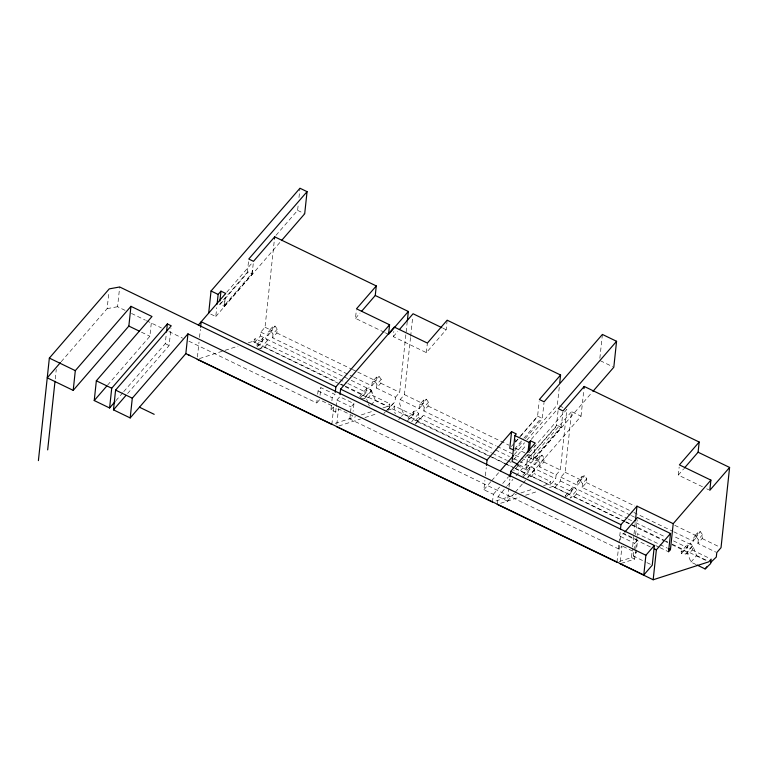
<?xml version="1.0" encoding="UTF-8"?>
<svg xmlns="http://www.w3.org/2000/svg" width="768" height="768" viewBox="0 0 768 768"><rect width="100%" height="100%" fill="white"/><g stroke="black" fill="none" stroke-linecap="round" stroke-linejoin="round"><path stroke-width="0.58" stroke-dasharray="3.84 2.88" d="M55.258 378.941L56.266 369.485M61.19 361.718L107.136 308.63L108.874 292.368M125.069 310.349L117.571 306.73L119.683 286.982M107.558 385.152L149.885 336.24L151.498 321.149M123.706 391.67L165.245 343.67L166.243 334.378M127.584 393.542L169.123 345.542L170.986 328.128M197.424 357.024L199.018 342.058M199.517 337.45L200.371 329.395M210.71 314.102L215.77 316.55L216.73 307.642M224.314 306.336L252.106 274.214L251.75 273.706L248.208 271.997L247.354 272.246L219.552 304.368L220.406 304.118L224.314 306.336L225.571 294.538M247.354 272.246L248.765 259.037M252.106 274.214L253.488 261.322M338.774 383.549L254.717 342.509L255.13 338.678L262.214 342.106L259.862 344.822L255.84 346.118M254.717 342.509L260.371 335.981L260.784 332.141L265.027 327.245L274.224 241.19M262.214 342.106L262.627 338.285L265.19 337.517L267.35 340.57L266.947 344.39L264.586 347.107L260.573 348.403L257.29 348.038M260.784 332.141L267.869 335.568L268.282 331.747L272.525 326.851L275.088 326.083L277.248 329.136L276.835 332.957L272.602 337.853L352.416 376.445M267.869 335.568L272.112 330.672L272.525 326.851M272.602 337.853L273.005 334.032L277.248 329.136M275.971 235.373L297.61 210.365L298.234 204.547M298.973 197.558L299.971 188.237M188.899 341.203L316.752 403.008L317.222 398.611M317.693 394.214L318.048 390.912L320.87 387.648L335.05 394.493L332.218 397.766L331.872 401.059M320.045 395.347L320.87 387.648M620.352 561.389L622.003 545.942L619.181 549.206L349.834 419.002L352.656 415.738L338.477 408.883L335.654 412.147L330.931 409.862L331.402 405.466M331.853 424.426L333.754 406.598L319.574 399.744L316.752 403.008M335.654 412.147L336.125 407.75M336.24 406.646L336.95 400.051L339.773 396.778L353.952 403.632L353.126 411.331M336.826 424.33L338.477 408.883M384.288 332.275L355.478 318.355L356.381 309.888M349.834 419.002L351.12 406.906L353.952 403.632M366.586 388.541L359.798 396.374L363.821 395.078L366.173 392.362L366.586 388.541L369.149 387.773L371.309 390.826L370.906 394.646L368.544 397.363L364.531 398.659L361.248 398.294M353.491 376.963L371.827 385.824L372.24 382.003L376.483 377.107L379.046 376.339L381.206 379.392L380.794 383.213L376.56 388.109L395.462 397.248L394.982 401.702L387.744 409.766M371.827 385.824L376.07 380.928L376.483 377.107M376.56 388.109L376.963 384.288L381.206 379.392M447.168 320.198L446.141 329.75L426.355 352.618L393.283 336.624L393.83 331.44M389.328 408.24L389.808 403.776L370.906 394.646M418.57 413.664L411.782 421.507L415.805 420.211L418.157 417.485L418.57 413.664L416.41 410.611L413.837 411.379L407.059 419.222L411.072 417.926L413.434 415.2L394.531 406.061L394.051 410.525L395.357 413.827M395.462 397.248L399.696 392.352L407.194 322.176M410.525 337.546L404.419 394.627L400.186 399.533L399.706 403.987L403.613 413.914L417.792 420.768L423.408 415.334L494.4 449.357M410.65 336.355L412.685 317.328M413.434 415.2L413.837 411.379M400.186 399.533L419.088 408.672L419.491 404.851L423.734 399.946L426.298 399.178L428.458 402.23L428.054 406.051L423.811 410.957L496.042 445.872M426.355 352.618L427.373 343.066M419.088 408.672L423.322 403.766L423.734 399.946M423.811 410.957L424.214 407.136L428.458 402.23M492.509 502.09L493.344 494.294L483.898 489.725L484.896 480.403M485.386 475.747L486.259 467.597M497.242 504.374L498.067 496.579L506.669 486.634M498.067 496.579L507.523 501.149L508.896 488.333M509.021 487.171L509.885 479.021M515.482 441.571L515.722 439.382M519.206 464.938L526.291 468.365L527.76 454.637M529.517 457.555L533.414 459.782L561.216 427.661L560.851 427.152L557.309 425.434L528.653 457.814L529.162 453.12M529.613 467.347L522.826 475.181L526.848 473.894L529.2 471.168L529.613 467.347L532.176 466.579L534.336 469.632L533.933 473.453L531.571 476.17L527.558 477.466L534.336 469.632M520.598 435.869L537.59 416.237L539.136 401.702M533.414 459.782L534.97 445.248M497.126 446.39L534.854 464.63L535.267 460.81L539.51 455.914L542.074 455.146L544.234 458.198L543.821 462.019L539.587 466.915L556.118 474.912L555.715 478.733L550.061 485.27L512.41 467.232M525.293 438.47L542.275 418.838L543.984 402.893M534.854 464.63L539.098 459.734L539.51 455.914M539.587 466.915L539.99 463.094L544.234 458.198M559.258 387.322L557.395 404.794L525.331 441.84M550.061 485.27L550.464 481.45L533.933 473.453M528.653 457.814L556.454 425.693L558.278 408.662M624.643 521.616L554.784 487.555L555.197 483.734L571.728 491.731L569.376 494.448L565.354 495.744L565.709 497.53M561.216 427.661L562.886 412.032M556.118 474.912L560.362 470.016L566.842 409.363L513.677 470.803M554.784 487.555L560.438 481.018L560.851 477.197L565.085 472.301L571.565 411.648L581.021 416.208L526.291 479.462M571.728 491.731L572.141 487.91L574.704 487.133L576.864 490.186L576.461 494.006L574.099 496.733L570.086 498.029L576.864 490.186M581.021 416.208L583.853 389.722M560.851 477.197L577.382 485.194L577.795 481.373L582.038 476.477L584.602 475.709L586.762 478.752L586.349 482.573L582.115 487.478L632.784 511.978M577.382 485.194L581.626 480.298L582.038 476.477M582.115 487.478L582.518 483.658L586.762 478.752M602.4 334.435L599.626 360.384L612.854 366.778M616.944 562.243L618.912 543.83M619.037 542.678L620.15 532.32M619.181 549.206L619.67 544.579M620.17 539.942L620.534 536.467L623.366 533.203L637.546 540.058L636.182 552.797L633.35 556.061L645.955 562.147M623.366 533.203L623.299 533.837L651.12 547.296M619.181 561.523L631.488 557.558L632.496 548.102M632.63 546.912L633.888 535.094M634.013 533.914L635.155 523.267M633.35 556.061L633.85 551.424M633.974 550.272L634.714 543.322L637.546 540.058M635.597 534.672L637.19 519.792M621.216 563.405L634.637 559.085L635.626 549.83M635.75 548.669L637.363 533.635L667.238 548.083M702.461 486.758L678.307 475.085L679.162 467.078M681.13 551.712L685.152 550.416L687.504 547.69L687.917 543.869L690.48 543.101L692.64 546.154L692.227 549.974L689.875 552.701L685.853 553.997L681.485 553.498L681.13 551.712L687.917 543.869M673.747 531.782L693.158 541.162L693.562 537.341L697.805 532.435L700.378 531.667L702.528 534.72L702.125 538.541L697.882 543.446L715.738 552.077M693.158 541.162L697.402 536.256L697.805 532.435M697.882 543.446L698.294 539.626L702.528 534.72M224.87 301.085L223.949 305.827L251.75 273.706L252.672 268.963M115.872 400.733L122.928 392.582M226.742 292.253L252.653 262.31M220.406 304.118L248.208 271.997M215.77 316.55L280.733 241.478M248.237 342.864L252.778 341.395L255.13 338.678M256.598 345.254L262.627 338.285M256.944 347.05L265.19 337.517M268.282 331.747L270.845 330.979L275.088 326.083M260.573 348.403L267.35 340.57M355.478 318.355L360.038 313.075M393.283 336.624L397.843 331.354M330.931 409.862L333.754 406.598M360.154 398.17L369.149 387.773M372.24 382.003L374.803 381.235L379.046 376.339M368.026 402.71L365.645 396.672L371.299 390.134L348.73 379.114M364.531 398.659L371.309 390.826M371.299 390.134L375.264 400.205L369.61 406.742L368.419 403.718M382.906 407.962L387.446 406.502L389.808 403.776M383.789 413.597L385.2 411.965M385.91 411.149L394.982 401.702M387.638 410.246L392.17 408.787L394.531 406.061M398.669 419.635L400.79 417.178M401.491 416.362L403.613 413.914M407.405 421.008L416.41 410.611M419.491 404.851L422.064 404.083L426.298 399.178M415.67 423.216L417.792 420.768M415.344 424.195L423.408 415.334M511.334 446.573L514.426 443.002M515.194 442.109L519.83 436.762M515.626 441.984L538.013 416.112L542.275 418.838M514.531 449.05L523.027 439.238M523.795 438.346L541.555 417.821M514.483 450.96L522.202 442.042M483.898 489.725L490.934 481.594M491.712 480.691L498.749 472.56M514.387 454.483L524.554 442.742M513.533 459.878L526.656 444.71M531.283 439.354L557.03 409.603M493.344 494.294L499.603 487.066M502.733 483.446L508.205 477.13M507.456 485.731L512.928 479.405M516.058 475.795L571.565 411.648M533.059 459.274L560.851 427.152M526.291 468.365L592.157 392.246M523.181 476.976L532.176 466.579M535.267 460.81L537.83 460.042L542.074 455.146M507.523 501.149L514.56 493.018M515.338 492.106L522.374 483.974M523.162 483.072L525.504 480.365M543.571 485.635L548.112 484.166L550.464 481.45M549.437 487.555L552.835 486.451L555.197 483.734M565.354 495.744L572.141 487.91M566.458 496.666L574.704 487.133M577.795 481.373L580.358 480.605L584.602 475.709M678.307 475.085L683.635 468.931M681.485 553.498L690.48 543.101M693.562 537.341L696.134 536.573L700.378 531.667M696 564.518L690.941 562.08L686.976 552.019L692.63 545.482L673.286 536.045M685.853 553.997L692.64 546.154M690.941 562.08L696.595 555.542L692.63 545.482M199.44 358.589L238.022 346.157M335.251 423.331L355.68 416.746M361.354 414.912L376.099 410.16M338.842 425.981L360.403 419.03M364.944 417.562L377.424 413.539M495.917 500.995L516.346 494.41M520.877 492.95L533.357 488.928M500.64 503.28L519.936 497.059M525.61 495.235L538.09 491.213M556.454 425.693L557.309 425.434M107.136 308.63L117.571 306.73M495.475 449.875L509.462 456.576M513.763 458.63L518.064 460.694M519.139 461.213L555.715 478.733M417.754 421.872L488.746 455.885M489.821 456.403L504.883 463.622M505.958 464.131L511.334 466.714M297.61 210.365L303.686 213.302M442.944 328.205L446.141 329.75M559.498 405.802L563.693 407.837M385.354 332.794L388.55 334.339M706.666 488.784L708.758 489.802M265.027 327.245L272.112 330.672M276.835 332.957L351.264 368.938M352.339 369.456L356.659 371.539M357.734 372.058L376.07 380.928M380.794 383.213L399.696 392.352M404.419 394.627L423.322 403.766M428.054 406.051L508.906 445.142M515.376 448.272L527.242 454.003M528.317 454.522L539.098 459.734M543.821 462.019L560.362 470.016M565.085 472.301L581.626 480.298M586.349 482.573L634.867 506.035M674.755 525.312L697.402 536.256M702.125 538.541L718.925 546.662M633.859 512.496L672.672 531.254M260.371 335.981L343.354 376.493M266.947 344.39L346.762 382.973M347.837 383.491L366.173 392.362M418.157 417.485L491.472 452.928M492.547 453.446L506.563 460.224M507.638 460.742L513.034 463.354M517.344 465.437L529.2 471.168M576.461 494.006L627.13 518.506M628.205 519.024L634.675 522.154M635.75 522.672L664.867 536.746M673.488 540.912L687.504 547.69M692.227 549.974L709.027 558.096M375.264 400.205L389.443 407.059M696.595 555.542L706.714 560.438M252.778 341.395L259.862 344.822M264.586 347.107L336.854 382.042M341.174 384.134L344.41 385.699M345.485 386.218L363.821 395.078M368.544 397.363L387.446 406.502M392.17 408.787L411.072 417.926M415.805 420.211L491.27 456.691M492.346 457.21L513.907 467.635M514.992 468.154L526.848 473.894M531.571 476.17L548.112 484.166M552.835 486.451L569.376 494.448M574.099 496.733L624.778 521.232M625.853 521.75L664.666 540.509M665.741 541.037L667.901 542.074M672.211 544.157L685.152 550.416M689.875 552.701L706.675 560.822M655.747 545.616L658.954 547.162M660.019 547.68L668.554 551.808M620.534 536.467L634.714 543.322M318.048 390.912L332.218 397.766M336.95 400.051L351.12 406.906M623.021 546.432L636.182 552.797M131.482 313.45L145.392 320.179M146.467 320.688L161.443 327.936M168.941 331.555L182.592 338.16M647.002 562.656L652.253 565.2M631.488 557.558L634.637 559.085M141.466 332.179L149.885 336.24M165.245 343.67L169.123 345.542M560.438 481.018L630.298 515.088M631.373 515.606L634.598 517.181M625.718 522.144L664.406 541.008M665.482 541.536L667.632 542.582M671.933 544.675L686.976 552.019M344.429 377.011L347.654 378.586M339.85 384.077L344.15 386.17M345.226 386.698L365.645 396.672M696.134 536.573L698.294 539.626M580.358 480.605L582.518 483.658M537.83 460.042L539.99 463.094M422.064 404.083L424.214 407.136M374.803 381.235L376.963 384.288M270.845 330.979L273.005 334.032"/><path stroke-width="1.15" d="M38.4 460.618L49.354 358.09L109.238 288.883L119.683 286.982L654.365 545.453L652.253 565.2L643.776 574.992L185.837 353.626L187.949 333.878L645.888 555.254L643.776 574.992M47.674 449.894L55.008 381.302M60.413 362.611L47.251 377.837L73.2 390.374L75.312 370.637L130.954 306.336L151.997 316.502L96.346 380.803L94.234 400.55L109.603 407.971L115.085 401.635M109.603 407.971L111.715 388.234L167.357 323.933L171.235 325.805L115.584 390.106L113.482 409.853L130.186 417.926L185.837 353.626M73.2 390.374L128.842 326.074L130.954 306.336M130.186 417.926L132.298 398.189L187.949 333.878M166.493 332.054L167.357 323.933M200.611 327.216L201.187 321.754L335.866 386.861L335.28 392.314M208.685 313.123L211.046 290.995L299.971 188.237L307.056 191.664L304.694 213.792L281.51 240.586M217.085 304.291L218.141 294.422L220.963 291.158L225.686 293.443L198.365 325.018M219.907 301.027L220.963 291.158M274.454 239.002L274.685 236.822L376.282 285.936L375.264 295.488L361.565 311.318M340.003 394.598L340.589 389.136L394.301 327.072L427.373 343.066L447.168 320.198L560.573 375.024L559.757 382.666M376.282 285.936L356.496 308.803L389.578 324.787L388.55 334.339L408.336 311.472L375.264 295.488M407.328 320.986L408.336 311.472M486.49 465.408L487.075 459.955L511.574 431.645L516.298 433.93L514.886 435.562L512.112 461.51L518.189 464.448M511.574 431.645L509.789 448.358L513.763 449.942M510.125 476.832L510.701 471.379L535.2 443.069L530.477 440.784L529.066 442.416L528 452.342M529.411 450.768L530.477 440.784M583.968 388.627L584.198 386.438L699.187 442.032L698.093 452.218L684.394 468.048M560.573 375.024L539.376 399.523L544.099 401.808L602.4 334.435L616.57 341.29L613.805 367.238L592.934 391.354M620.496 529.046L620.966 524.678L636.979 506.17L673.21 523.68L670.435 549.629L668.554 551.808L670.512 533.501L637.43 517.507L624.864 532.022M635.405 520.906L636.979 506.17M620.102 563.77L653.174 579.763L656.371 549.83L670.512 533.501M699.187 442.032L679.402 464.89L710.899 480.125L709.814 490.31L729.6 467.443L698.093 452.218M729.6 467.443L721.027 547.68L716.784 552.576L716.304 557.04L710.765 562.397M94.234 400.55L106.781 386.054M113.482 409.853L126.019 395.357M307.056 191.664L248.765 259.037L253.488 261.322L274.685 236.822M335.866 386.861L389.578 324.787M399.37 329.587L413.069 313.757L441.878 327.686M500.314 470.746L513.61 455.386M616.57 341.29L558.278 408.662L563.002 410.947L584.198 386.438M508.982 476.218L511.334 473.51M645.888 555.254L654.365 545.453M673.21 523.68L710.899 480.125M697.008 565.008L705.11 568.925L707.232 566.477M705.11 568.925L710.659 563.568L711.13 559.114L708.778 561.84L653.174 579.763M187.776 354.557L189.715 355.411M514.886 435.562L529.066 442.416M211.046 290.995L218.141 294.422M340.589 389.136L487.075 459.955M510.701 471.379L620.966 524.678M668.304 548.592L670.435 549.629M654.278 548.813L656.371 549.83M128.842 326.074L139.363 331.162M197.174 359.328L331.853 424.426M336.576 426.71L492.509 502.09M497.242 504.374L616.944 562.243M49.354 358.09L75.312 370.637M96.346 380.803L111.715 388.234M115.584 390.106L132.298 398.189M139.459 407.213L154.195 414.326"/></g></svg>
